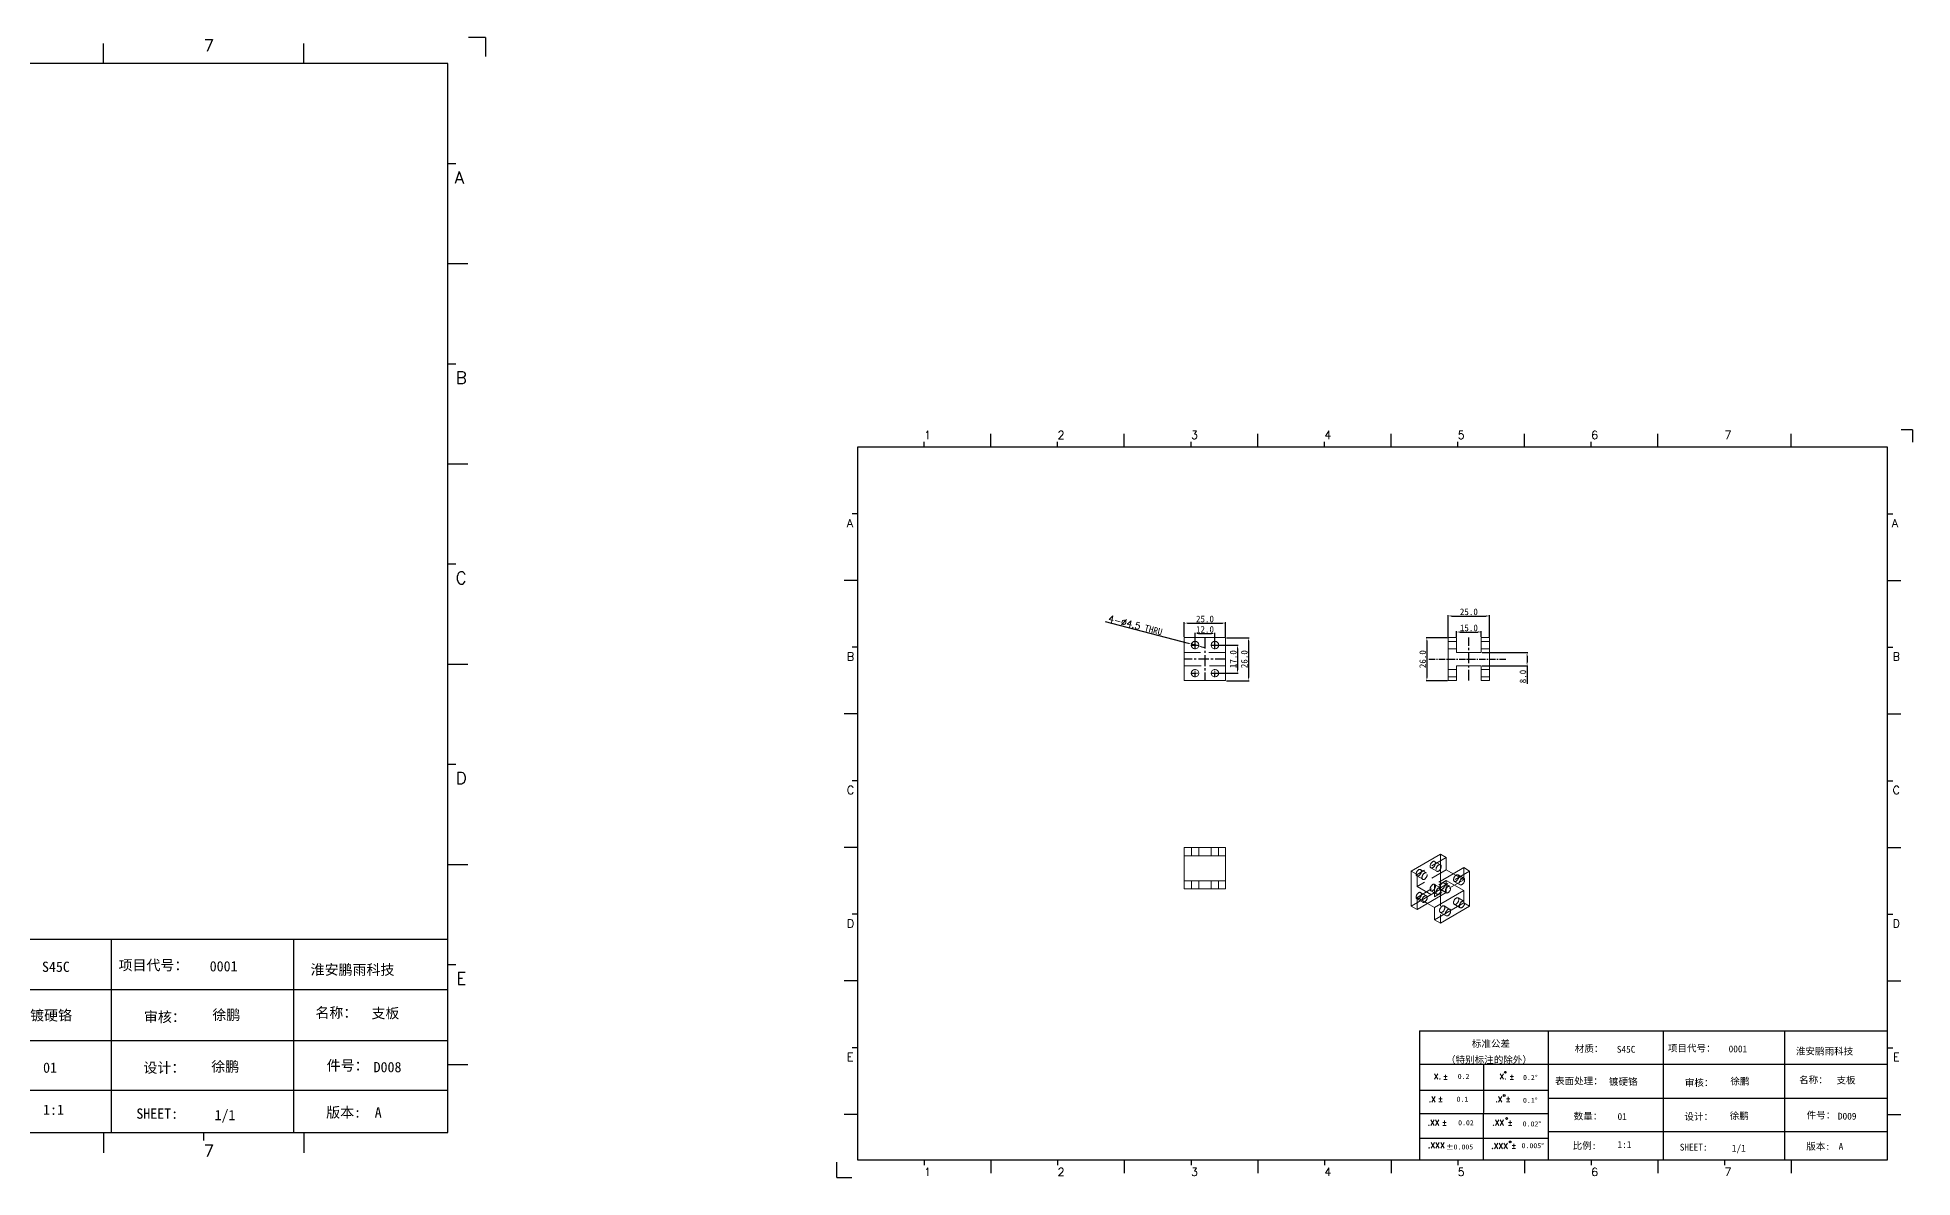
# Model space of a CAD drawing. Extents: x 83 to 30050, y -7164 to 695.
# Drawn here: x 17275 to 18409, y -3796 to -3107 of the extents above; entities that cross this region are included whole.
import ezdxf
from ezdxf.enums import TextEntityAlignment as Align

# ---------------------------------------------------------------- set-up
doc = ezdxf.new("R2010")
doc.units = 0
doc.header["$LTSCALE"] = 8
doc.header["$MEASUREMENT"] = 0
doc.header["$PDSIZE"] = 5
doc.linetypes.add('CENTER', pattern=[2, 1.25, -0.25, 0.25, -0.25])
doc.linetypes.add('HIDDEN', pattern=[1.905, 1.27, -0.635])
doc.layers.get('0').update_dxf_attribs({"linetype": 'CONTINUOUS'})
doc.layers.get('Defpoints').update_dxf_attribs({"linetype": 'CONTINUOUS'})
doc.layers.add('41', color=3, linetype='CONTINUOUS')
doc.layers.add('dim', color=82, linetype='CONTINUOUS', lineweight=9)
doc.styles.add('SIMPLEX', font='SIMPLEX')
doc.styles.get("Standard").update_dxf_attribs({"font": '', "height": 4})
doc.styles.get('Standard').set_extended_font_data('SimSun')
doc.dimstyles.new('ISO-25', dxfattribs={"dimtxt": 6, "dimasz": 2.5, "dimexe": 1.25, "dimexo": 0.625, "dimtad": 1, "dimdec": 1, "dimzin": 1, "dimdsep": 46, "dimtxsty": 'Standard', "dimcen": 2.5, "dimadec": 0, "dimazin": 0, "dimtm": 1e-09, "dimtfac": 1, "dimtdec": 1, "dimtmove": 0, "dimatfit": 3, "dimfxl": 1, "dimtolj": 1, "dimtzin": 0, "dimarcsym": 0})

# ---------------------------------------------------------------- blocks, each defined once
blk = doc.blocks.new('A$C0BB32EA6')
at = {"layer": '41'}
for p, q in [((90.21, 427.84), (90.21, 435.66)), ((168.4, 427.84), (168.4, 435.66)), ((168.4, 427.84), (168.4, 435.66)), ((168.4, 427.84), (168.4, 435.66)), ((246.58, 427.84), (246.58, 435.66)), ((246.58, 427.84), (246.58, 435.66)), ((324.77, 427.84), (324.77, 435.66)), ((402.96, 427.84), (402.96, 435.66)), ((481.15, 427.84), (481.15, 435.66)), ((559.34, 427.84), (559.34, 435.66)), ((615.63, 427.84), (12.02, 427.84)), ((12.02, 427.84), (12.02, 10.32)), ((51.11, 427.84), (51.11, 430.97)), ((129.3, 427.84), (129.3, 430.97)), ((129.3, 427.84), (129.3, 430.97)), ((129.3, 427.84), (129.3, 430.97)), ((207.49, 427.84), (207.49, 430.97)), ((207.49, 427.84), (207.49, 430.97)), ((285.68, 427.84), (285.68, 430.97)), ((363.87, 427.84), (363.87, 430.97)), ((442.06, 427.84), (442.06, 430.97)), ((615.63, 10.32), (615.63, 427.84)), ((12.02, 388.75), (8.89, 388.75)), ((615.63, 388.75), (618.76, 388.75)), ((12.02, 349.66), (4.2, 349.66)), ((615.63, 349.66), (623.45, 349.66)), ((12.02, 310.56), (8.89, 310.56)), ((615.63, 310.56), (618.76, 310.56)), ((12.02, 271.47), (4.2, 271.47)), ((615.63, 271.47), (623.45, 271.47)), ((12.02, 232.37), (8.89, 232.37)), ((615.63, 232.37), (618.76, 232.37)), ((12.02, 193.28), (4.2, 193.28)), ((615.63, 193.28), (623.45, 193.28)), ((12.02, 154.18), (8.89, 154.18)), ((615.63, 154.18), (618.76, 154.18)), ((12.02, 115.09), (4.2, 115.09)), ((615.63, 115.09), (623.45, 115.09)), ((341.34, 85.85), (615.63, 85.85)), ((341.34, 85.85), (341.34, 10.32)), ((416.87, 85.85), (416.87, 10.32)), ((484.16, 85.85), (484.16, 10.32)), ((555.4, 85.7), (555.4, 10.17)), ((12.02, 76), (8.89, 76)), ((615.63, 76), (618.76, 76)), ((615.63, 66.14), (341.34, 66.14)), ((378.86, 10.02), (379.1, 65.84)), ((341.34, 51.12), (416.87, 51.12)), ((615.63, 46.17), (416.87, 46.17)), ((12.02, 36.9), (4.2, 36.9)), ((341.34, 37.5), (401.12, 37.5)), ((341.34, 37.5), (416.87, 37.5)), ((615.63, 36.9), (623.45, 36.9)), ((341.34, 23.05), (401.87, 23.05)), ((341.34, 23.05), (401.87, 23.05)), ((341.34, 23.05), (401.87, 23.05)), ((341.34, 23.05), (401.87, 23.05)), ((341.34, 23.05), (401.87, 23.05)), ((341.34, 23.05), (416.87, 23.05)), ((615.63, 26.74), (416.87, 26.74)), ((12.02, 10.32), (615.63, 10.32)), ((51.11, 10.32), (51.11, 7.19)), ((90.21, 10.32), (90.21, 2.5)), ((129.3, 10.32), (129.3, 7.19)), ((168.4, 10.32), (168.4, 2.5)), ((207.49, 10.32), (207.49, 7.19)), ((246.58, 10.32), (246.58, 2.5)), ((285.68, 10.32), (285.68, 7.19)), ((324.77, 10.32), (324.77, 2.5)), ((326.34, 10.32), (401.87, 10.32)), ((363.87, 10.32), (363.87, 7.19)), ((402.96, 10.32), (402.96, 2.5)), ((442.06, 10.32), (442.06, 7.19)), ((481.15, 10.32), (481.15, 2.5)), ((520.24, 10.32), (520.24, 7.19)), ((559.34, 10.32), (559.34, 2.5))]:
    blk.add_line(p, q, dxfattribs=at)
at = {"layer": '41', "linetype": 'Continuous'}
for p, q in [((630.37, 437.94), (623.79, 437.94)), ((630.37, 437.94), (630.37, 430.59)), ((0, 0), (0, 8.98)), ((0, 0), (8.64, 0))]:
    blk.add_line(p, q, dxfattribs=at)
at = {"layer": '41'}
for centre in [(391.73, 61.61), (391.07, 48.04), (392.49, 34.54), (394.6, 20.83)]:
    blk.add_circle(centre, 0.516, dxfattribs=at)
at = {"layer": '41', "style": 'SIMPLEX'}
for s, height, p in [('1', 4.69, (51.11, 432.54)), ('2', 4.69, (129.3, 432.54)), ('3', 4.69, (207.49, 432.54)), ('4', 4.69, (285.68, 432.54)), ('5', 4.69, (363.87, 432.54)), ('6', 4.69, (442.06, 432.54)), ('7', 4.69, (520.24, 432.54)), ('A', 4.75, (5.76, 380.93)), ('A', 4.75, (618.27, 380.93)), ('B', 4.75, (5.76, 302.74)), ('B', 4.75, (618.72, 302.74)), ('C', 4.75, (5.76, 224.55)), ('C', 4.75, (618.72, 224.55)), ('D', 4.75, (5.76, 146.37)), ('D', 4.75, (618.72, 146.37)), ('E', 4.75, (5.76, 68.18)), ('E', 4.75, (618.95, 68.18)), ('X.', 3.284, (349.84, 57.49)), ('%%p', 3.284, (355.04, 57.36)), ('X.', 3.284, (388.21, 57.49)), ('%%p', 3.284, (394.07, 57.36)), ('.X', 3.284, (346.89, 44.16)), ('%%p', 3.284, (352.09, 44.33)), ('.X', 3.284, (385.9, 44.16)), ('%%p', 3.284, (391.76, 44.33)), ('.XX', 3.284, (346.2, 30.42)), ('%%p', 3.284, (354.44, 30.46)), ('.XX', 3.284, (384.11, 30.42)), ('%%p', 3.284, (393.01, 30.46)), ('.XXX', 3.284, (383.48, 16.83)), ('%%p', 3.284, (395.11, 16.95)), ('1', 4.69, (51.11, 0.87)), ('2', 4.69, (129.3, 0.87)), ('3', 4.69, (207.49, 0.87)), ('4', 4.69, (285.68, 0.87)), ('5', 4.69, (363.87, 0.87)), ('6', 4.69, (442.06, 0.87)), ('7', 4.69, (520.24, 0.87))]:
    blk.add_text(s, height=height, dxfattribs=at).set_placement(p)
at = {"layer": '41', "linetype": 'Continuous'}
for s, p in [('标准公差', (372.08, 76.36)), ('材质：', (432.42, 73.5)), ('项目代号：', (486.99, 73.71)), ('淮安鹏雨科技', (562.04, 71.96)), ('（特别标注的除外）', (356.94, 66.94)), ('表面处理：', (420.83, 54.55)), ('名称：', (563.9, 55.18)), ('审核：', (496.9, 53.5)), ('数量：', (431.79, 33.91)), ('设计：', (496.69, 33.7)), ('件号：', (568.32, 34.55)), ('比例:', (431.16, 16.65)), ('SHEET:', (493.95, 15.75)), ('1/1', (524.5, 15.18)), ('版本:', (568.11, 16.23))]:
    blk.add_text(s, height=4, dxfattribs=at).set_placement(p)
at = {"layer": '41'}
for s, p in [('0.2', (363.82, 57.75)), ('0.2%%D', (402.12, 57.11)), ('0.1', (363.14, 44.41)), ('0.1%%D', (402.07, 43.76)), ('0.02', (364.07, 30.58)), ('0.02%%D', (401.9, 29.93)), ('0.005%%D', (401.27, 17.16))]:
    blk.add_text(s, height=2.929, dxfattribs=at).set_placement(p)
at = {"layer": '41', "style": 'SIMPLEX'}
blk.add_text('.XXX', height=3.284, dxfattribs=at).set_placement((351.31, 18.87), align=Align.MIDDLE_CENTER)
at = {"layer": '41'}
blk.add_text('%%P0.005', height=2.929, dxfattribs=at).set_placement((364.87, 17.89), align=Align.MIDDLE_CENTER)
at = {"layer": '41', "linetype": 'Continuous'}
for tag, p in [('材质', (457.07, 73.08)), ('代号', (522.6, 73.29)), ('表面处理', (452.44, 54.13)), ('审核', (523.65, 54.34)), ('名称', (585.81, 54.97)), ('数量', (457.5, 33.7)), ('设计', (523.23, 34.13)), ('件号', (586.65, 33.91)), ('比例', (457.5, 17.28)), ('版本', (587.08, 16.23))]:
    blk.add_attdef(tag, p, '', height=4, dxfattribs=at)
blk = doc.blocks.new('*D1002')
at = {"layer": 'Defpoints', "color": 0}
for p in [(17968.2, -3469.4), (17993.2, -3460.6), (17993.2, -3469.4)]:
    blk.add_point(p, dxfattribs=at)
at = {"layer": 'dim', "color": 0, "lineweight": -2}
for p, q in [((17968.2, -3468.9), (17968.2, -3460.1)), ((17970.2, -3460.6), (17991.2, -3460.6)), ((17993.2, -3468.9), (17993.2, -3460.1))]:
    blk.add_line(p, q, dxfattribs=at)
at = {"layer": 'dim', "color": 0}
for points in [[(17970.2, -3460.3), (17970.2, -3460.9), (17968.2, -3460.6)], [(17991.2, -3460.3), (17991.2, -3460.9), (17993.2, -3460.6)]]:
    blk.add_solid(points, dxfattribs=at)
at = {"layer": 'dim', "color": 0, "insert": (17980.7, -3458.1), "char_height": 4, "attachment_point": 5}
blk.add_mtext('\\A1;25.0', dxfattribs=at)
blk = doc.blocks.new('*D1003')
at = {"layer": 'Defpoints', "color": 0}
for p in [(17986.7, -3466.9), (17974.7, -3473.9), (17986.7, -3473.9)]:
    blk.add_point(p, dxfattribs=at)
at = {"layer": 'dim', "color": 0, "lineweight": -2}
for p, q in [((17974.7, -3473.4), (17974.7, -3466.4)), ((17976.7, -3466.9), (17984.7, -3466.9)), ((17986.7, -3473.4), (17986.7, -3466.4))]:
    blk.add_line(p, q, dxfattribs=at)
at = {"layer": 'dim', "color": 0}
for points in [[(17976.7, -3466.5), (17976.7, -3467.2), (17974.7, -3466.9)], [(17984.7, -3466.5), (17984.7, -3467.2), (17986.7, -3466.9)]]:
    blk.add_solid(points, dxfattribs=at)
at = {"layer": 'dim', "color": 0, "insert": (17980.7, -3464.4), "char_height": 4, "attachment_point": 5}
blk.add_mtext('\\A1;12.0', dxfattribs=at)
blk = doc.blocks.new('*D1004')
at = {"layer": 'Defpoints', "color": 0}
for p in [(17993.2, -3469.4), (17993.2, -3495.4), (18007, -3495.4)]:
    blk.add_point(p, dxfattribs=at)
at = {"layer": 'dim', "color": 0, "lineweight": -2}
for p, q in [((17993.7, -3469.4), (18007.5, -3469.4)), ((18007, -3471.4), (18007, -3493.4)), ((17993.7, -3495.4), (18007.5, -3495.4))]:
    blk.add_line(p, q, dxfattribs=at)
at = {"layer": 'dim', "color": 0}
for points in [[(18006.7, -3471.4), (18007.3, -3471.4), (18007, -3469.4)], [(18006.7, -3493.4), (18007.3, -3493.4), (18007, -3495.4)]]:
    blk.add_solid(points, dxfattribs=at)
at = {"layer": 'dim', "color": 0, "insert": (18004.5, -3482.4), "char_height": 4, "attachment_point": 5, "rotation": 90}
blk.add_mtext('\\A1;26.0', dxfattribs=at)
blk = doc.blocks.new('*D1005')
at = {"layer": 'Defpoints', "color": 0}
for p in [(17986.7, -3473.9), (17986.7, -3490.9), (18000.3, -3490.9)]:
    blk.add_point(p, dxfattribs=at)
at = {"layer": 'dim', "color": 0, "lineweight": -2}
for p, q in [((17987.2, -3473.9), (18000.8, -3473.9)), ((18000.3, -3475.9), (18000.3, -3488.9)), ((17987.2, -3490.9), (18000.8, -3490.9))]:
    blk.add_line(p, q, dxfattribs=at)
at = {"layer": 'dim', "color": 0}
for points in [[(18000, -3475.9), (18000.7, -3475.9), (18000.3, -3473.9)], [(18000, -3488.9), (18000.7, -3488.9), (18000.3, -3490.9)]]:
    blk.add_solid(points, dxfattribs=at)
at = {"layer": 'dim', "color": 0, "insert": (17997.8, -3482.4), "char_height": 4, "attachment_point": 5, "rotation": 90}
blk.add_mtext('\\A1;17.0', dxfattribs=at)
blk = doc.blocks.new('*D1006')
at = {"layer": 'Defpoints', "color": 0}
for p in [(17972.5, -3473.3), (17976.9, -3474.4)]:
    blk.add_point(p, dxfattribs=at)
at = {"layer": 'dim', "color": 0, "lineweight": -2}
for p, q in [((17920.3, -3459.7), (17970.6, -3472.8)), ((17976.9, -3474.4), (17972.5, -3473.3)), ((17978.8, -3474.9), (17980.8, -3475.4))]:
    blk.add_line(p, q, dxfattribs=at)
at = {"layer": 'dim', "color": 0}
for points in [[(17970.7, -3472.5), (17970.5, -3473.1), (17972.5, -3473.3)], [(17978.9, -3474.6), (17978.7, -3475.3), (17976.9, -3474.4)]]:
    blk.add_solid(points, dxfattribs=at)
at = {"layer": 'dim', "color": 0, "insert": (17938.6, -3461.9), "char_height": 4, "attachment_point": 5, "rotation": 345.4404}
blk.add_mtext('\\A1;{\\Ftxt,bigfont|c134;4-∅4.5} THRU', dxfattribs=at)
blk = doc.blocks.new('*D1007')
at = {"layer": 'Defpoints', "color": 0}
for p in [(18127.8, -3469.4), (18114.9, -3495.4), (18127.8, -3495.4)]:
    blk.add_point(p, dxfattribs=at)
at = {"layer": 'dim', "color": 0, "lineweight": -2}
for p, q in [((18127.3, -3469.4), (18114.4, -3469.4)), ((18114.9, -3471.4), (18114.9, -3493.4)), ((18127.3, -3495.4), (18114.4, -3495.4))]:
    blk.add_line(p, q, dxfattribs=at)
at = {"layer": 'dim', "color": 0}
for points in [[(18114.6, -3471.4), (18115.2, -3471.4), (18114.9, -3469.4)], [(18114.6, -3493.4), (18115.2, -3493.4), (18114.9, -3495.4)]]:
    blk.add_solid(points, dxfattribs=at)
at = {"layer": 'dim', "color": 0, "insert": (18112.4, -3482.4), "char_height": 4, "attachment_point": 5, "rotation": 90}
blk.add_mtext('\\A1;26.0', dxfattribs=at)
blk = doc.blocks.new('*D1008')
at = {"layer": 'Defpoints', "color": 0}
for p in [(18147.8, -3478.4), (18147.8, -3486.4), (18175.5, -3486.4)]:
    blk.add_point(p, dxfattribs=at)
at = {"layer": 'dim', "color": 0, "lineweight": -2}
for p, q in [((18148.3, -3478.4), (18176, -3478.4)), ((18175.5, -3480.4), (18175.5, -3484.4)), ((18148.3, -3486.4), (18176, -3486.4)), ((18175.5, -3486.4), (18175.5, -3497.4))]:
    blk.add_line(p, q, dxfattribs=at)
at = {"layer": 'dim', "color": 0}
for points in [[(18175.2, -3480.4), (18175.8, -3480.4), (18175.5, -3478.4)], [(18175.2, -3484.4), (18175.8, -3484.4), (18175.5, -3486.4)]]:
    blk.add_solid(points, dxfattribs=at)
at = {"layer": 'dim', "color": 0, "insert": (18173, -3492.9), "char_height": 4, "attachment_point": 5, "rotation": 90}
blk.add_mtext('\\A1;8.0', dxfattribs=at)
blk = doc.blocks.new('*D1009')
at = {"layer": 'Defpoints', "color": 0}
for p in [(18132.8, -3469.4), (18147.8, -3466), (18147.8, -3469.4)]:
    blk.add_point(p, dxfattribs=at)
at = {"layer": 'dim', "color": 0, "lineweight": -2}
for p, q in [((18132.8, -3468.9), (18132.8, -3465.5)), ((18134.8, -3466), (18145.8, -3466)), ((18147.8, -3468.9), (18147.8, -3465.5))]:
    blk.add_line(p, q, dxfattribs=at)
at = {"layer": 'dim', "color": 0}
for points in [[(18134.8, -3465.6), (18134.8, -3466.3), (18132.8, -3466)], [(18145.8, -3465.6), (18145.8, -3466.3), (18147.8, -3466)]]:
    blk.add_solid(points, dxfattribs=at)
at = {"layer": 'dim', "color": 0, "insert": (18140.3, -3463.5), "char_height": 4, "attachment_point": 5}
blk.add_mtext('\\A1;15.0', dxfattribs=at)
blk = doc.blocks.new('*D1010')
at = {"layer": 'Defpoints', "color": 0}
for p in [(18152.8, -3456.3), (18127.8, -3469.4), (18152.8, -3469.4)]:
    blk.add_point(p, dxfattribs=at)
at = {"layer": 'dim', "color": 0, "lineweight": -2}
for p, q in [((18127.8, -3468.9), (18127.8, -3455.8)), ((18129.8, -3456.3), (18150.8, -3456.3)), ((18152.8, -3468.9), (18152.8, -3455.8))]:
    blk.add_line(p, q, dxfattribs=at)
at = {"layer": 'dim', "color": 0}
for points in [[(18129.8, -3455.9), (18129.8, -3456.6), (18127.8, -3456.3)], [(18150.8, -3455.9), (18150.8, -3456.6), (18152.8, -3456.3)]]:
    blk.add_solid(points, dxfattribs=at)
at = {"layer": 'dim', "color": 0, "insert": (18140.3, -3453.8), "char_height": 4, "attachment_point": 5}
blk.add_mtext('\\A1;25.0', dxfattribs=at)

msp = doc.modelspace()

# ---------------------------------------------------------------- linework, layer by layer
at = {"color": 7, "linetype": 'Continuous', "lineweight": 15}
for p, q in [((17993.205, -3469.368), (17968.205, -3469.368)), ((17968.205, -3469.368), (17968.205, -3495.368)), ((17993.205, -3495.368), (17993.205, -3469.368)), ((18127.786, -3495.368), (18127.786, -3469.368)), ((18127.786, -3469.368), (18132.786, -3469.368)), ((18132.786, -3478.368), (18132.786, -3469.368)), ((18147.786, -3478.368), (18147.786, -3469.368)), ((18152.786, -3469.368), (18147.786, -3469.368)), ((18152.786, -3495.368), (18152.786, -3469.368)), ((18132.786, -3478.368), (18147.786, -3478.368)), ((18132.786, -3495.368), (18132.786, -3486.368)), ((18132.786, -3486.368), (18147.786, -3486.368)), ((18147.786, -3495.368), (18147.786, -3486.368)), ((17968.205, -3495.368), (17993.205, -3495.368)), ((18127.786, -3495.368), (18132.786, -3495.368)), ((18152.786, -3495.368), (18147.786, -3495.368)), ((17968.205, -3596.281), (17993.205, -3596.281)), ((17968.205, -3596.281), (17968.205, -3601.281)), ((17968.205, -3601.281), (17993.205, -3601.281)), ((17968.205, -3601.281), (17968.205, -3616.281)), ((17993.205, -3596.281), (17993.205, -3601.281)), ((17993.205, -3601.281), (17993.205, -3616.281)), ((18123.082, -3600.249), (18105.405, -3610.454)), ((18123.082, -3621.479), (18123.082, -3600.249)), ((18123.082, -3600.249), (18126.618, -3602.29)), ((18126.618, -3609.639), (18126.618, -3602.29)), ((17968.205, -3616.281), (17993.205, -3616.281)), ((17968.205, -3621.281), (17968.205, -3616.281)), ((17993.205, -3621.281), (17993.205, -3616.281)), ((18105.405, -3610.454), (18105.405, -3631.684)), ((18126.618, -3609.639), (18137.224, -3615.762)), ((18126.618, -3623.52), (18126.618, -3616.171)), ((18126.618, -3616.171), (18137.224, -3622.295)), ((18137.224, -3608.413), (18130.859, -3612.088)), ((18137.224, -3615.762), (18137.224, -3608.413)), ((18140.76, -3610.454), (18137.224, -3608.413)), ((18140.76, -3631.684), (18140.76, -3610.454)), ((17968.205, -3621.281), (17993.205, -3621.281)), ((18105.405, -3631.684), (18123.082, -3621.479)), ((18108.94, -3633.725), (18126.618, -3623.52)), ((18119.547, -3632.5), (18137.224, -3622.295)), ((18123.082, -3621.479), (18126.618, -3623.52)), ((18137.224, -3629.643), (18137.224, -3622.295)), ((18105.405, -3631.684), (18108.94, -3633.725)), ((18115.305, -3630.051), (18119.547, -3632.5)), ((18119.547, -3639.848), (18137.224, -3629.643)), ((18119.547, -3632.5), (18119.547, -3639.848)), ((18123.082, -3641.889), (18119.547, -3639.848)), ((18123.082, -3641.889), (18140.76, -3631.684)), ((18140.76, -3631.684), (18137.224, -3629.643))]:
    msp.add_line(p, q, dxfattribs=at)
at = {"color": 1, "linetype": 'CENTER', "ltscale": 0.6604}
for p, q in [((17980.705, -3469.368), (17980.705, -3495.368)), ((18140.286, -3495.368), (18140.286, -3469.368))]:
    msp.add_line(p, q, dxfattribs=at)
at = {"color": 7, "linetype": 'HIDDEN', "lineweight": 0}
for p, q in [((17993.205, -3478.368), (17968.205, -3478.368)), ((18132.786, -3471.618), (18127.786, -3471.618)), ((18127.786, -3476.118), (18132.786, -3476.118)), ((18152.786, -3471.618), (18147.786, -3471.618)), ((18147.786, -3476.118), (18152.786, -3476.118)), ((17968.205, -3486.368), (17993.205, -3486.368)), ((18132.786, -3488.618), (18127.786, -3488.618)), ((18152.786, -3488.618), (18147.786, -3488.618)), ((18127.786, -3493.118), (18132.786, -3493.118)), ((18147.786, -3493.118), (18152.786, -3493.118)), ((17972.455, -3596.281), (17972.455, -3601.281)), ((17976.955, -3601.281), (17976.955, -3596.281)), ((17984.455, -3596.281), (17984.455, -3601.281)), ((17988.955, -3601.281), (17988.955, -3596.281)), ((18126.618, -3602.29), (18108.94, -3612.495)), ((18123.147, -3606.669), (18119.611, -3604.628)), ((17972.455, -3616.281), (17972.455, -3621.281)), ((17976.955, -3621.281), (17976.955, -3616.281)), ((17984.455, -3616.281), (17984.455, -3621.281)), ((17988.955, -3621.281), (17988.955, -3616.281)), ((18105.405, -3610.454), (18108.94, -3612.495)), ((18108.876, -3613.424), (18112.411, -3615.465)), ((18126.618, -3609.639), (18108.94, -3619.844)), ((18108.94, -3612.495), (18108.94, -3619.844)), ((18108.94, -3626.377), (18126.618, -3616.171)), ((18114.661, -3611.568), (18111.126, -3609.527)), ((18117.361, -3608.526), (18120.897, -3610.567)), ((18130.859, -3612.088), (18119.547, -3618.618)), ((18137.224, -3615.762), (18119.547, -3625.967)), ((18140.76, -3610.454), (18123.082, -3620.659)), ((18128.803, -3619.732), (18125.268, -3617.691)), ((18131.503, -3616.69), (18135.039, -3618.731)), ((18137.289, -3614.833), (18133.753, -3612.792)), ((18108.876, -3627.305), (18112.411, -3629.346)), ((18108.94, -3619.844), (18119.547, -3625.967)), ((18108.94, -3626.377), (18115.305, -3630.051)), ((18108.94, -3626.377), (18108.94, -3633.725)), ((18114.661, -3625.449), (18111.126, -3623.408)), ((18117.361, -3622.407), (18120.897, -3624.448)), ((18119.547, -3618.618), (18119.547, -3625.967)), ((18123.082, -3620.659), (18119.547, -3618.618)), ((18123.147, -3620.551), (18119.611, -3618.51)), ((18123.018, -3621.588), (18126.554, -3623.629)), ((18123.082, -3621.479), (18123.082, -3641.889)), ((18137.289, -3628.715), (18133.753, -3626.674)), ((18123.018, -3635.469), (18126.554, -3637.51)), ((18128.803, -3633.613), (18125.268, -3631.572)), ((18131.503, -3630.571), (18135.039, -3632.612))]:
    msp.add_line(p, q, dxfattribs=at)
at = {"color": 1, "linetype": 'CENTER', "ltscale": 0.28575}
for p, q in [((17972.23, -3473.868), (17977.18, -3473.868)), ((17974.705, -3476.343), (17974.705, -3471.393)), ((17984.23, -3473.868), (17989.18, -3473.868)), ((17986.705, -3476.343), (17986.705, -3471.393)), ((17972.23, -3490.868), (17977.18, -3490.868)), ((17974.705, -3493.343), (17974.705, -3488.393)), ((17984.23, -3490.868), (17989.18, -3490.868)), ((17986.705, -3493.343), (17986.705, -3488.393))]:
    msp.add_line(p, q, dxfattribs=at)
at = {"color": 1, "linetype": 'CENTER', "ltscale": 0.635}
msp.add_line((17993.205, -3482.368), (17968.205, -3482.368), dxfattribs=at)
at = {"color": 1, "linetype": 'CENTER', "ltscale": 0.381}
msp.add_line((18116.094, -3482.368), (18162.952, -3482.368), dxfattribs=at)
at = {"color": 7, "linetype": 'Continuous', "lineweight": 15, "flags": 128}
for points in [[(18116.895, -3607.495), (18116.906, -3607.276), (18116.938, -3607.047), (18116.991, -3606.812), (18117.064, -3606.573), (18117.157, -3606.335), (18117.267, -3606.1), (18117.394, -3605.871), (18117.536, -3605.652), (18117.691, -3605.445), (18117.856, -3605.254), (18118.03, -3605.08), (18118.21, -3604.927), (18118.394, -3604.796), (18118.579, -3604.689), (18118.762, -3604.608), (18118.942, -3604.554), (18119.116, -3604.526), (18119.282, -3604.527), (18119.436, -3604.555), (18119.578, -3604.61), (18119.705, -3604.692), (18119.815, -3604.8), (18119.908, -3604.932), (18119.981, -3605.086), (18120.034, -3605.26), (18120.066, -3605.451), (18120.077, -3605.659), (18120.066, -3605.878), (18120.034, -3606.107), (18119.981, -3606.342), (18119.908, -3606.581), (18119.815, -3606.819), (18119.705, -3607.054), (18119.578, -3607.283), (18119.436, -3607.502), (18119.282, -3607.709), (18119.116, -3607.9), (18118.942, -3608.074), (18118.762, -3608.227), (18118.579, -3608.358), (18118.394, -3608.465), (18118.21, -3608.546), (18118.03, -3608.6), (18117.856, -3608.628), (18117.691, -3608.627), (18117.536, -3608.599), (18117.394, -3608.544), (18117.267, -3608.462), (18117.157, -3608.354), (18117.064, -3608.222), (18116.991, -3608.068), (18116.938, -3607.894), (18116.906, -3607.703), (18116.895, -3607.495)], [(18111.592, -3610.557), (18111.581, -3610.776), (18111.549, -3611.005), (18111.496, -3611.241), (18111.423, -3611.479), (18111.33, -3611.718), (18111.22, -3611.953), (18111.093, -3612.182), (18110.951, -3612.401), (18110.796, -3612.607), (18110.631, -3612.799), (18110.457, -3612.972), (18110.277, -3613.125), (18110.093, -3613.256), (18109.908, -3613.363), (18109.725, -3613.444), (18109.544, -3613.499), (18109.371, -3613.526), (18109.205, -3613.526), (18109.051, -3613.498), (18108.909, -3613.442), (18108.782, -3613.36), (18108.672, -3613.252), (18108.579, -3613.121), (18108.506, -3612.967), (18108.453, -3612.793), (18108.421, -3612.601), (18108.41, -3612.394), (18108.421, -3612.174), (18108.453, -3611.945), (18108.506, -3611.71), (18108.579, -3611.472), (18108.672, -3611.233), (18108.782, -3610.998), (18108.909, -3610.769), (18109.051, -3610.55), (18109.205, -3610.344), (18109.371, -3610.152), (18109.544, -3609.979), (18109.725, -3609.826), (18109.908, -3609.695), (18110.093, -3609.588), (18110.277, -3609.507), (18110.457, -3609.452), (18110.631, -3609.425), (18110.796, -3609.425), (18110.951, -3609.453), (18111.093, -3609.509), (18111.22, -3609.591), (18111.33, -3609.699), (18111.423, -3609.83), (18111.496, -3609.984), (18111.549, -3610.158), (18111.581, -3610.35), (18111.592, -3610.557)], [(18132.46, -3613.012), (18132.536, -3612.96), (18132.721, -3612.854), (18132.904, -3612.772), (18133.085, -3612.718), (18133.258, -3612.69), (18133.424, -3612.691), (18133.578, -3612.719), (18133.72, -3612.774), (18133.847, -3612.857), (18133.957, -3612.964), (18134.05, -3613.096), (18134.123, -3613.25), (18134.176, -3613.424), (18134.208, -3613.616), (18134.219, -3613.823), (18134.21, -3614.022)], [(18108.41, -3626.275), (18108.421, -3626.056), (18108.453, -3625.827), (18108.506, -3625.591), (18108.579, -3625.353), (18108.672, -3625.114), (18108.782, -3624.879), (18108.909, -3624.651), (18109.051, -3624.431), (18109.205, -3624.225), (18109.371, -3624.033), (18109.544, -3623.86), (18109.725, -3623.707), (18109.908, -3623.576), (18110.093, -3623.469), (18110.277, -3623.388), (18110.457, -3623.333), (18110.631, -3623.306), (18110.796, -3623.306), (18110.951, -3623.334), (18111.093, -3623.39), (18111.22, -3623.472), (18111.33, -3623.58), (18111.423, -3623.711), (18111.496, -3623.865), (18111.549, -3624.039), (18111.581, -3624.231), (18111.592, -3624.438), (18111.581, -3624.658), (18111.549, -3624.887), (18111.496, -3625.122), (18111.423, -3625.36), (18111.33, -3625.599), (18111.22, -3625.834), (18111.093, -3626.063), (18110.951, -3626.282), (18110.796, -3626.488), (18110.631, -3626.68), (18110.457, -3626.853), (18110.277, -3627.006), (18110.093, -3627.137), (18109.908, -3627.244), (18109.725, -3627.325), (18109.544, -3627.38), (18109.371, -3627.407), (18109.205, -3627.407), (18109.051, -3627.379), (18108.909, -3627.323), (18108.782, -3627.241), (18108.672, -3627.134), (18108.579, -3627.002), (18108.506, -3626.848), (18108.453, -3626.674), (18108.421, -3626.482), (18108.41, -3626.275)], [(18120.077, -3619.54), (18120.066, -3619.759), (18120.034, -3619.988), (18119.981, -3620.223), (18119.908, -3620.462), (18119.815, -3620.7), (18119.705, -3620.936), (18119.578, -3621.164), (18119.436, -3621.383), (18119.282, -3621.59), (18119.116, -3621.781), (18118.942, -3621.955), (18118.762, -3622.108), (18118.579, -3622.239), (18118.394, -3622.346), (18118.21, -3622.427), (18118.03, -3622.482), (18117.856, -3622.509), (18117.691, -3622.508), (18117.536, -3622.48), (18117.394, -3622.425), (18117.267, -3622.343), (18117.157, -3622.235), (18117.064, -3622.103), (18116.991, -3621.95), (18116.938, -3621.776), (18116.906, -3621.584), (18116.895, -3621.377), (18116.906, -3621.157), (18116.938, -3620.928), (18116.991, -3620.693), (18117.064, -3620.454), (18117.157, -3620.216), (18117.267, -3619.981), (18117.394, -3619.752), (18117.536, -3619.533), (18117.691, -3619.326), (18117.856, -3619.135), (18118.03, -3618.962), (18118.21, -3618.808), (18118.394, -3618.677), (18118.579, -3618.571), (18118.762, -3618.489), (18118.942, -3618.435), (18119.116, -3618.407), (18119.282, -3618.408), (18119.436, -3618.436), (18119.578, -3618.492), (18119.705, -3618.574), (18119.815, -3618.681), (18119.908, -3618.813), (18119.981, -3618.967), (18120.034, -3619.141), (18120.066, -3619.333), (18120.077, -3619.54)], [(18134.219, -3627.704), (18134.208, -3627.923), (18134.176, -3628.152), (18134.123, -3628.388), (18134.05, -3628.626), (18133.957, -3628.864), (18133.847, -3629.1), (18133.72, -3629.328), (18133.578, -3629.547), (18133.424, -3629.754), (18133.258, -3629.945), (18133.085, -3630.119), (18132.904, -3630.272), (18132.721, -3630.403), (18132.536, -3630.51), (18132.352, -3630.591), (18132.172, -3630.646), (18131.998, -3630.673), (18131.833, -3630.673), (18131.678, -3630.644), (18131.536, -3630.589), (18131.409, -3630.507), (18131.299, -3630.399), (18131.206, -3630.268), (18131.133, -3630.114), (18131.08, -3629.94), (18131.048, -3629.748), (18131.037, -3629.541), (18131.048, -3629.321), (18131.08, -3629.092), (18131.133, -3628.857), (18131.206, -3628.618), (18131.299, -3628.38), (18131.409, -3628.145), (18131.536, -3627.916), (18131.678, -3627.697), (18131.833, -3627.49), (18131.998, -3627.299), (18132.172, -3627.126), (18132.352, -3626.972), (18132.536, -3626.842), (18132.721, -3626.735), (18132.904, -3626.653), (18133.085, -3626.599), (18133.258, -3626.572), (18133.424, -3626.572), (18133.578, -3626.6), (18133.72, -3626.656), (18133.847, -3626.738), (18133.957, -3626.845), (18134.05, -3626.977), (18134.123, -3627.131), (18134.176, -3627.305), (18134.208, -3627.497), (18134.219, -3627.704)], [(18122.552, -3634.439), (18122.563, -3634.22), (18122.595, -3633.991), (18122.648, -3633.755), (18122.721, -3633.517), (18122.814, -3633.279), (18122.924, -3633.043), (18123.051, -3632.815), (18123.193, -3632.596), (18123.347, -3632.389), (18123.513, -3632.198), (18123.687, -3632.024), (18123.867, -3631.871), (18124.05, -3631.74), (18124.235, -3631.633), (18124.419, -3631.552), (18124.599, -3631.497), (18124.773, -3631.47), (18124.938, -3631.47), (18125.093, -3631.499), (18125.235, -3631.554), (18125.362, -3631.636), (18125.472, -3631.744), (18125.565, -3631.875), (18125.638, -3632.029), (18125.691, -3632.203), (18125.723, -3632.395), (18125.734, -3632.602), (18125.723, -3632.822), (18125.691, -3633.051), (18125.638, -3633.286), (18125.565, -3633.524), (18125.472, -3633.763), (18125.362, -3633.998), (18125.235, -3634.227), (18125.093, -3634.446), (18124.938, -3634.653), (18124.773, -3634.844), (18124.599, -3635.017), (18124.419, -3635.171), (18124.235, -3635.301), (18124.05, -3635.408), (18123.867, -3635.49), (18123.687, -3635.544), (18123.513, -3635.571), (18123.347, -3635.571), (18123.193, -3635.543), (18123.051, -3635.487), (18122.924, -3635.405), (18122.814, -3635.298), (18122.721, -3635.166), (18122.648, -3635.012), (18122.595, -3634.838), (18122.563, -3634.646), (18122.552, -3634.439)]]:
    msp.add_lwpolyline(points, dxfattribs=at)
at = {"color": 7, "linetype": 'HIDDEN', "lineweight": 0, "flags": 128}
for points in [[(18115.127, -3612.598), (18115.117, -3612.818), (18115.084, -3613.046), (18115.031, -3613.282), (18114.958, -3613.52), (18114.866, -3613.759), (18114.755, -3613.994), (18114.628, -3614.223), (18114.486, -3614.442), (18114.332, -3614.648), (18114.166, -3614.84), (18113.993, -3615.013), (18113.813, -3615.166), (18113.629, -3615.297), (18113.444, -3615.404), (18113.26, -3615.485), (18113.08, -3615.54), (18112.906, -3615.567), (18112.741, -3615.567), (18112.586, -3615.539), (18112.445, -3615.483), (18112.318, -3615.401), (18112.207, -3615.293), (18112.115, -3615.162), (18112.041, -3615.008), (18111.988, -3614.834), (18111.956, -3614.642), (18111.945, -3614.435), (18111.956, -3614.215), (18111.988, -3613.986), (18112.041, -3613.751), (18112.115, -3613.513), (18112.207, -3613.274), (18112.318, -3613.039), (18112.445, -3612.81), (18112.586, -3612.591), (18112.741, -3612.385), (18112.906, -3612.193), (18113.08, -3612.02), (18113.26, -3611.867), (18113.444, -3611.736), (18113.629, -3611.629), (18113.813, -3611.548), (18113.993, -3611.493), (18114.166, -3611.466), (18114.332, -3611.466), (18114.486, -3611.494), (18114.628, -3611.55), (18114.755, -3611.632), (18114.866, -3611.74), (18114.958, -3611.871), (18115.031, -3612.025), (18115.084, -3612.199), (18115.117, -3612.391), (18115.127, -3612.598)], [(18120.431, -3609.536), (18120.441, -3609.317), (18120.474, -3609.088), (18120.527, -3608.853), (18120.6, -3608.614), (18120.692, -3608.376), (18120.803, -3608.141), (18120.93, -3607.912), (18121.072, -3607.693), (18121.226, -3607.486), (18121.391, -3607.295), (18121.565, -3607.121), (18121.745, -3606.968), (18121.929, -3606.837), (18122.114, -3606.731), (18122.298, -3606.649), (18122.478, -3606.595), (18122.652, -3606.567), (18122.817, -3606.568), (18122.972, -3606.596), (18123.113, -3606.651), (18123.24, -3606.733), (18123.351, -3606.841), (18123.443, -3606.973), (18123.517, -3607.127), (18123.57, -3607.301), (18123.602, -3607.492), (18123.613, -3607.7), (18123.602, -3607.919), (18123.57, -3608.148), (18123.517, -3608.383), (18123.443, -3608.622), (18123.351, -3608.86), (18123.24, -3609.095), (18123.113, -3609.324), (18122.972, -3609.543), (18122.817, -3609.75), (18122.652, -3609.941), (18122.478, -3610.115), (18122.298, -3610.268), (18122.114, -3610.399), (18121.929, -3610.506), (18121.745, -3610.587), (18121.565, -3610.641), (18121.391, -3610.669), (18121.226, -3610.668), (18121.072, -3610.64), (18120.93, -3610.585), (18120.803, -3610.503), (18120.692, -3610.395), (18120.6, -3610.263), (18120.527, -3610.109), (18120.474, -3609.935), (18120.441, -3609.744), (18120.431, -3609.536)], [(18125.734, -3618.721), (18125.723, -3618.941), (18125.691, -3619.17), (18125.638, -3619.405), (18125.565, -3619.643), (18125.472, -3619.882), (18125.362, -3620.117), (18125.235, -3620.346), (18125.093, -3620.565), (18124.938, -3620.771), (18124.773, -3620.963), (18124.599, -3621.136), (18124.419, -3621.289), (18124.235, -3621.42), (18124.05, -3621.527), (18123.867, -3621.608), (18123.687, -3621.663), (18123.513, -3621.69), (18123.347, -3621.69), (18123.193, -3621.662), (18123.051, -3621.606), (18122.924, -3621.524), (18122.814, -3621.416), (18122.721, -3621.285), (18122.648, -3621.131), (18122.595, -3620.957), (18122.563, -3620.765), (18122.552, -3620.558), (18122.563, -3620.338), (18122.595, -3620.11), (18122.648, -3619.874), (18122.721, -3619.636), (18122.814, -3619.397), (18122.924, -3619.162), (18123.051, -3618.933), (18123.193, -3618.714), (18123.347, -3618.508), (18123.513, -3618.316), (18123.687, -3618.143), (18123.867, -3617.99), (18124.05, -3617.859), (18124.235, -3617.752), (18124.419, -3617.671), (18124.599, -3617.616), (18124.773, -3617.589), (18124.938, -3617.589), (18125.093, -3617.617), (18125.235, -3617.673), (18125.362, -3617.755), (18125.472, -3617.863), (18125.565, -3617.994), (18125.638, -3618.148), (18125.691, -3618.322), (18125.723, -3618.514), (18125.734, -3618.721)], [(18134.21, -3614.022), (18134.208, -3614.042), (18134.176, -3614.271), (18134.123, -3614.506), (18134.05, -3614.745), (18133.957, -3614.983), (18133.847, -3615.218), (18133.72, -3615.447), (18133.578, -3615.666), (18133.424, -3615.873), (18133.258, -3616.064), (18133.085, -3616.238), (18132.904, -3616.391), (18132.721, -3616.522), (18132.536, -3616.629), (18132.352, -3616.71), (18132.172, -3616.765), (18131.998, -3616.792), (18131.833, -3616.791), (18131.678, -3616.763), (18131.536, -3616.708), (18131.409, -3616.626), (18131.299, -3616.518), (18131.206, -3616.386), (18131.133, -3616.233), (18131.08, -3616.058), (18131.048, -3615.867), (18131.037, -3615.66)], [(18134.573, -3617.701), (18134.584, -3617.481), (18134.616, -3617.252), (18134.669, -3617.017), (18134.742, -3616.778), (18134.834, -3616.54), (18134.945, -3616.305), (18135.072, -3616.076), (18135.214, -3615.857), (18135.368, -3615.65), (18135.534, -3615.459), (18135.707, -3615.285), (18135.887, -3615.132), (18136.071, -3615.001), (18136.256, -3614.895), (18136.44, -3614.813), (18136.62, -3614.759), (18136.794, -3614.731), (18136.959, -3614.732), (18137.114, -3614.76), (18137.256, -3614.815), (18137.383, -3614.898), (18137.493, -3615.005), (18137.586, -3615.137), (18137.659, -3615.291), (18137.712, -3615.465), (18137.744, -3615.657), (18137.755, -3615.864), (18137.744, -3616.083), (18137.712, -3616.312), (18137.659, -3616.547), (18137.586, -3616.786), (18137.493, -3617.024), (18137.383, -3617.259), (18137.256, -3617.488), (18137.114, -3617.707), (18136.959, -3617.914), (18136.794, -3618.105), (18136.62, -3618.279), (18136.44, -3618.432), (18136.256, -3618.563), (18136.071, -3618.67), (18135.887, -3618.751), (18135.707, -3618.806), (18135.534, -3618.833), (18135.368, -3618.832), (18135.214, -3618.804), (18135.072, -3618.749), (18134.945, -3618.667), (18134.834, -3618.559), (18134.742, -3618.427), (18134.669, -3618.274), (18134.616, -3618.099), (18134.584, -3617.908), (18134.573, -3617.701)], [(18111.945, -3628.316), (18111.956, -3628.097), (18111.988, -3627.868), (18112.041, -3627.632), (18112.115, -3627.394), (18112.207, -3627.155), (18112.318, -3626.92), (18112.445, -3626.692), (18112.586, -3626.472), (18112.741, -3626.266), (18112.906, -3626.074), (18113.08, -3625.901), (18113.26, -3625.748), (18113.444, -3625.617), (18113.629, -3625.51), (18113.813, -3625.429), (18113.993, -3625.374), (18114.166, -3625.347), (18114.332, -3625.347), (18114.486, -3625.376), (18114.628, -3625.431), (18114.755, -3625.513), (18114.866, -3625.621), (18114.958, -3625.752), (18115.031, -3625.906), (18115.084, -3626.08), (18115.117, -3626.272), (18115.127, -3626.479), (18115.117, -3626.699), (18115.084, -3626.928), (18115.031, -3627.163), (18114.958, -3627.401), (18114.866, -3627.64), (18114.755, -3627.875), (18114.628, -3628.104), (18114.486, -3628.323), (18114.332, -3628.53), (18114.166, -3628.721), (18113.993, -3628.894), (18113.813, -3629.047), (18113.629, -3629.178), (18113.444, -3629.285), (18113.26, -3629.366), (18113.08, -3629.421), (18112.906, -3629.448), (18112.741, -3629.448), (18112.586, -3629.42), (18112.445, -3629.364), (18112.318, -3629.282), (18112.207, -3629.175), (18112.115, -3629.043), (18112.041, -3628.889), (18111.988, -3628.715), (18111.956, -3628.523), (18111.945, -3628.316)], [(18123.613, -3621.581), (18123.602, -3621.8), (18123.57, -3622.029), (18123.517, -3622.265), (18123.443, -3622.503), (18123.351, -3622.741), (18123.24, -3622.977), (18123.113, -3623.205), (18122.972, -3623.424), (18122.817, -3623.631), (18122.652, -3623.822), (18122.478, -3623.996), (18122.298, -3624.149), (18122.114, -3624.28), (18121.929, -3624.387), (18121.745, -3624.468), (18121.565, -3624.523), (18121.391, -3624.55), (18121.226, -3624.55), (18121.072, -3624.521), (18120.93, -3624.466), (18120.803, -3624.384), (18120.692, -3624.276), (18120.6, -3624.145), (18120.527, -3623.991), (18120.474, -3623.817), (18120.441, -3623.625), (18120.431, -3623.418), (18120.441, -3623.198), (18120.474, -3622.969), (18120.527, -3622.734), (18120.6, -3622.495), (18120.692, -3622.257), (18120.803, -3622.022), (18120.93, -3621.793), (18121.072, -3621.574), (18121.226, -3621.367), (18121.391, -3621.176), (18121.565, -3621.003), (18121.745, -3620.849), (18121.929, -3620.719), (18122.114, -3620.612), (18122.298, -3620.53), (18122.478, -3620.476), (18122.652, -3620.448), (18122.817, -3620.449), (18122.972, -3620.477), (18123.113, -3620.533), (18123.24, -3620.615), (18123.351, -3620.722), (18123.443, -3620.854), (18123.517, -3621.008), (18123.57, -3621.182), (18123.602, -3621.374), (18123.613, -3621.581)], [(18129.269, -3620.762), (18129.259, -3620.982), (18129.227, -3621.211), (18129.174, -3621.446), (18129.1, -3621.684), (18129.008, -3621.923), (18128.897, -3622.158), (18128.77, -3622.387), (18128.629, -3622.606), (18128.474, -3622.812), (18128.309, -3623.004), (18128.135, -3623.177), (18127.955, -3623.33), (18127.771, -3623.461), (18127.586, -3623.568), (18127.402, -3623.649), (18127.222, -3623.704), (18127.048, -3623.731), (18126.883, -3623.731), (18126.728, -3623.703), (18126.587, -3623.647), (18126.46, -3623.565), (18126.349, -3623.457), (18126.257, -3623.326), (18126.183, -3623.172), (18126.13, -3622.998), (18126.098, -3622.806), (18126.087, -3622.599), (18126.098, -3622.38), (18126.13, -3622.151), (18126.183, -3621.915), (18126.257, -3621.677), (18126.349, -3621.438), (18126.46, -3621.203), (18126.587, -3620.974), (18126.728, -3620.755), (18126.883, -3620.549), (18127.048, -3620.357), (18127.222, -3620.184), (18127.402, -3620.031), (18127.586, -3619.9), (18127.771, -3619.793), (18127.955, -3619.712), (18128.135, -3619.657), (18128.309, -3619.63), (18128.474, -3619.63), (18128.629, -3619.658), (18128.77, -3619.714), (18128.897, -3619.796), (18129.008, -3619.904), (18129.1, -3620.035), (18129.174, -3620.189), (18129.227, -3620.363), (18129.259, -3620.555), (18129.269, -3620.762)], [(18137.755, -3629.745), (18137.744, -3629.964), (18137.712, -3630.193), (18137.659, -3630.429), (18137.586, -3630.667), (18137.493, -3630.905), (18137.383, -3631.141), (18137.256, -3631.369), (18137.114, -3631.588), (18136.959, -3631.795), (18136.794, -3631.986), (18136.62, -3632.16), (18136.44, -3632.313), (18136.256, -3632.444), (18136.071, -3632.551), (18135.887, -3632.632), (18135.707, -3632.687), (18135.534, -3632.714), (18135.368, -3632.714), (18135.214, -3632.685), (18135.072, -3632.63), (18134.945, -3632.548), (18134.834, -3632.44), (18134.742, -3632.309), (18134.669, -3632.155), (18134.616, -3631.981), (18134.584, -3631.789), (18134.573, -3631.582), (18134.584, -3631.362), (18134.616, -3631.133), (18134.669, -3630.898), (18134.742, -3630.66), (18134.834, -3630.421), (18134.945, -3630.186), (18135.072, -3629.957), (18135.214, -3629.738), (18135.368, -3629.531), (18135.534, -3629.34), (18135.707, -3629.167), (18135.887, -3629.013), (18136.071, -3628.883), (18136.256, -3628.776), (18136.44, -3628.694), (18136.62, -3628.64), (18136.794, -3628.613), (18136.959, -3628.613), (18137.114, -3628.641), (18137.256, -3628.697), (18137.383, -3628.779), (18137.493, -3628.886), (18137.586, -3629.018), (18137.659, -3629.172), (18137.712, -3629.346), (18137.744, -3629.538), (18137.755, -3629.745)], [(18126.087, -3636.48), (18126.098, -3636.261), (18126.13, -3636.032), (18126.183, -3635.796), (18126.257, -3635.558), (18126.349, -3635.32), (18126.46, -3635.084), (18126.587, -3634.856), (18126.728, -3634.637), (18126.883, -3634.43), (18127.048, -3634.239), (18127.222, -3634.065), (18127.402, -3633.912), (18127.586, -3633.781), (18127.771, -3633.674), (18127.955, -3633.593), (18128.135, -3633.538), (18128.309, -3633.511), (18128.474, -3633.511), (18128.629, -3633.54), (18128.77, -3633.595), (18128.897, -3633.677), (18129.008, -3633.785), (18129.1, -3633.916), (18129.174, -3634.07), (18129.227, -3634.244), (18129.259, -3634.436), (18129.269, -3634.643), (18129.259, -3634.863), (18129.227, -3635.092), (18129.174, -3635.327), (18129.1, -3635.566), (18129.008, -3635.804), (18128.897, -3636.039), (18128.77, -3636.268), (18128.629, -3636.487), (18128.474, -3636.694), (18128.309, -3636.885), (18128.135, -3637.058), (18127.955, -3637.212), (18127.771, -3637.342), (18127.586, -3637.449), (18127.402, -3637.531), (18127.222, -3637.585), (18127.048, -3637.612), (18126.883, -3637.612), (18126.728, -3637.584), (18126.587, -3637.528), (18126.46, -3637.446), (18126.349, -3637.339), (18126.257, -3637.207), (18126.183, -3637.053), (18126.13, -3636.879), (18126.098, -3636.687), (18126.087, -3636.48)]]:
    msp.add_lwpolyline(points, dxfattribs=at)
at = {"color": 7, "linetype": 'Continuous', "lineweight": 15}
for centre in [(17974.705, -3473.868), (17986.705, -3473.868), (17974.705, -3490.868), (17986.705, -3490.868)]:
    msp.add_circle(centre, 2.25, dxfattribs=at)
at = {"color": 7, "linetype": 'HIDDEN', "lineweight": 0}
msp.add_arc((18134.527, -3615.828), 3.494, 126.280685, 177.233663, dxfattribs=at)

# ---------------------------------------------------------------- block references
at = {"layer": '41', "linetype": 'Continuous'}
for p, xscale, yscale, zscale, values in [((16569.744, -3784.555), 1.547934105600689, 1.547934105600007, 1.547934105600001, {'版本': 'A', '件号': 'D008', '名称': '支板', '设计': '徐鹏', '审核': '徐鹏', '代号': '0001', '比例': '1:1', '数量': '01', '表面处理': '镀硬铬', '材质': 'S45C'}), ((17758.121, -3795.677), 1.031956070400156, 1.031956070399929, 1.0319560704, {'版本': 'A', '件号': 'D009', '名称': '支板', '设计': '徐鹏', '审核': '徐鹏', '代号': '0001', '比例': '1:1', '数量': '01', '表面处理': '镀硬铬', '材质': 'S45C'})]:
    msp.add_blockref('A$C0BB32EA6', p, dxfattribs=dict(at, xscale=xscale, yscale=yscale, zscale=zscale)).add_auto_attribs(values)

# ---------------------------------------------------------------- dimensions: what is measured, and where the dimension line sits
at = {"layer": 'dim'}
dim = msp.add_diameter_dim_2p(p1=(17976.883, -3474.434), p2=(17972.527, -3473.303), text='{\\Ftxt,bigfont|c134;4-<>} THRU', dimstyle='ISO-25', override={"dimtxt": 2.5, "dimasz": 2, "dimexe": 0.49975, "dimexo": 0.49975, "dimgap": 0.49975}, dxfattribs=at)
dim.commit()
dim.dimension.update_dxf_attribs({"geometry": '*D1006', "text_midpoint": (17937.937, -3464.319), "dimtype": 163})
for base, p1, p2, picture, middle in [((17993.205, -3460.584), (17968.205, -3469.368), (17993.205, -3469.368), '*D1002', (17980.705, -3458.084)), ((18152.786, -3456.253), (18127.786, -3469.368), (18152.786, -3469.368), '*D1010', (18140.286, -3453.753)), ((17986.705, -3466.872), (17974.705, -3473.868), (17986.705, -3473.868), '*D1003', (17980.705, -3464.372)), ((18147.786, -3465.979), (18132.786, -3469.368), (18147.786, -3469.368), '*D1009', (18140.286, -3463.479))]:
    dim = msp.add_linear_dim(base=base, p1=p1, p2=p2, dimstyle='ISO-25', override={"dimtxt": 2.5, "dimasz": 2, "dimexe": 0.49975, "dimexo": 0.49975, "dimgap": 0.49975}, dxfattribs=at)
    dim.commit()
    dim.dimension.update_dxf_attribs({"geometry": picture, "text_midpoint": middle})
for base, p1, p2, picture, middle in [((18007.003, -3495.368), (17993.205, -3469.368), (17993.205, -3495.368), '*D1004', (18004.503, -3482.368)), ((18114.9, -3495.368), (18127.786, -3469.368), (18127.786, -3495.368), '*D1007', (18112.401, -3482.368)), ((18000.347, -3490.868), (17986.705, -3473.868), (17986.705, -3490.868), '*D1005', (17997.847, -3482.368)), ((18175.5, -3486.368), (18147.786, -3478.368), (18147.786, -3486.368), '*D1008', (18173, -3492.868))]:
    dim = msp.add_linear_dim(base=base, p1=p1, p2=p2, angle=90, dimstyle='ISO-25', override={"dimtxt": 2.5, "dimasz": 2, "dimexe": 0.49975, "dimexo": 0.49975, "dimgap": 0.49975}, dxfattribs=at)
    dim.commit()
    dim.dimension.update_dxf_attribs({"geometry": picture, "text_midpoint": middle})

doc.saveas('drawing.dxf')
